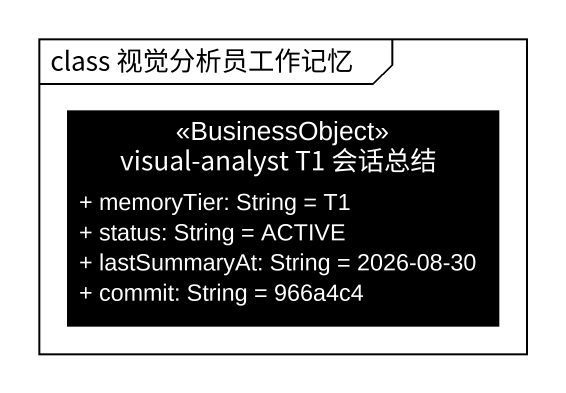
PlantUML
@startuml
mainframe class 视觉分析员工作记忆
hide circle
hide empty members
skinparam classAttributeIconSize 0
class "visual-analyst T1 会话总结" as visual_analyst_T1_会话总结 <<BusinessObject>> #000000 {
  + memoryTier: String = T1
  + status: String = ACTIVE
  + lastSummaryAt: String = 2026-08-30
  + commit: String = 966a4c4
}
@enduml
